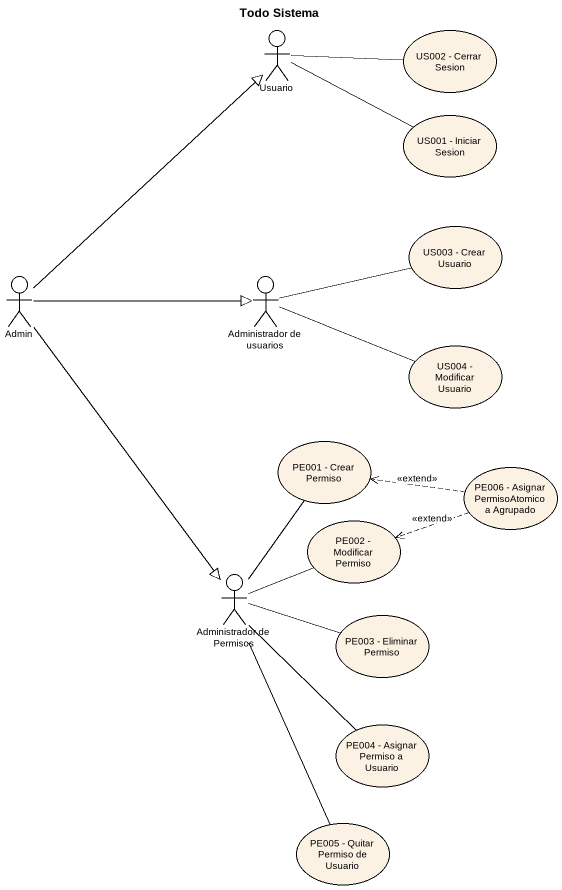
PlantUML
@startuml
title Todo Sistema
actor Usuario
usecase "US002 - Cerrar Sesion" as US002_Cerrar_Sesion
usecase "US001 - Iniciar Sesion" as US001_Iniciar_Sesion
usecase "US003 - Crear Usuario" as US003_Crear_Usuario
actor Admin
actor "Administrador de usuarios" as Administrador_de_usuarios
usecase "US004 - Modificar Usuario" as US004_Modificar_Usuario
usecase "PE001 - Crear Permiso" as PE001_Crear_Permiso
usecase "PE006 - Asignar PermisoAtomico a Agrupado" as PE006_Asignar
usecase "PE002 - Modificar Permiso" as PE002_Modificar_Permiso
actor "Administrador de Permisos" as Administrador_de_Permisos
usecase "PE003 - Eliminar Permiso" as PE003_Eliminar_Permiso
usecase "PE004 - Asignar Permiso a Usuario" as PE004_Asignar_Permiso_a
usecase "PE005 - Quitar Permiso de Usuario" as PE005_Quitar_Permiso_de
Usuario -right- US002_Cerrar_Sesion
Usuario -right- US001_Iniciar_Sesion
Admin -up-|> Usuario
Admin -right-|> Administrador_de_usuarios
Admin --|> Administrador_de_Permisos
Administrador_de_usuarios -right- US003_Crear_Usuario
Administrador_de_usuarios -right- US004_Modificar_Usuario
PE006_Asignar .left.> PE001_Crear_Permiso : <<extend>>
PE006_Asignar .left.> PE002_Modificar_Permiso : <<extend>>
Administrador_de_Permisos -up- PE001_Crear_Permiso
Administrador_de_Permisos -right- PE002_Modificar_Permiso
Administrador_de_Permisos -right- PE003_Eliminar_Permiso
Administrador_de_Permisos -- PE004_Asignar_Permiso_a
Administrador_de_Permisos -- PE005_Quitar_Permiso_de
@enduml
